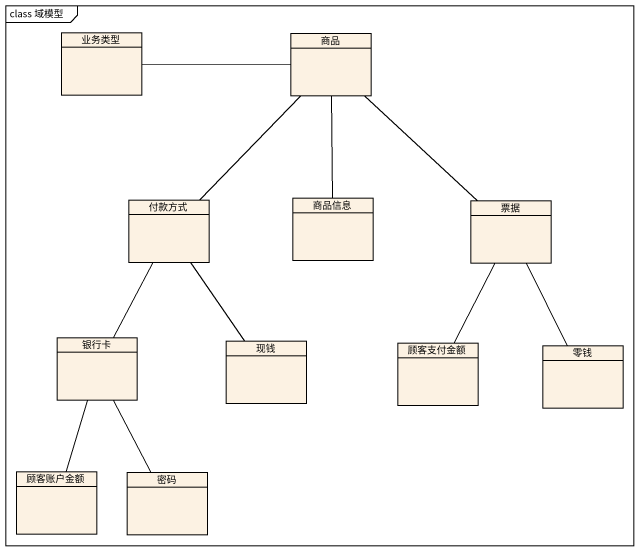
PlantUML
@startuml
mainframe class 域模型
hide circle
hide empty members
class 业务类型
class 商品
class 付款方式
class 商品信息
class 票据
class 银行卡
class 现钱
class 顾客支付金额
class 零钱
class 顾客账户金额
class 密码
业务类型 -right- 商品
商品 -- 付款方式
商品 -- 商品信息
商品 -- 票据
付款方式 -- 银行卡
付款方式 -- 现钱
票据 -- 顾客支付金额
票据 -- 零钱
银行卡 -- 顾客账户金额
银行卡 -- 密码
@enduml
